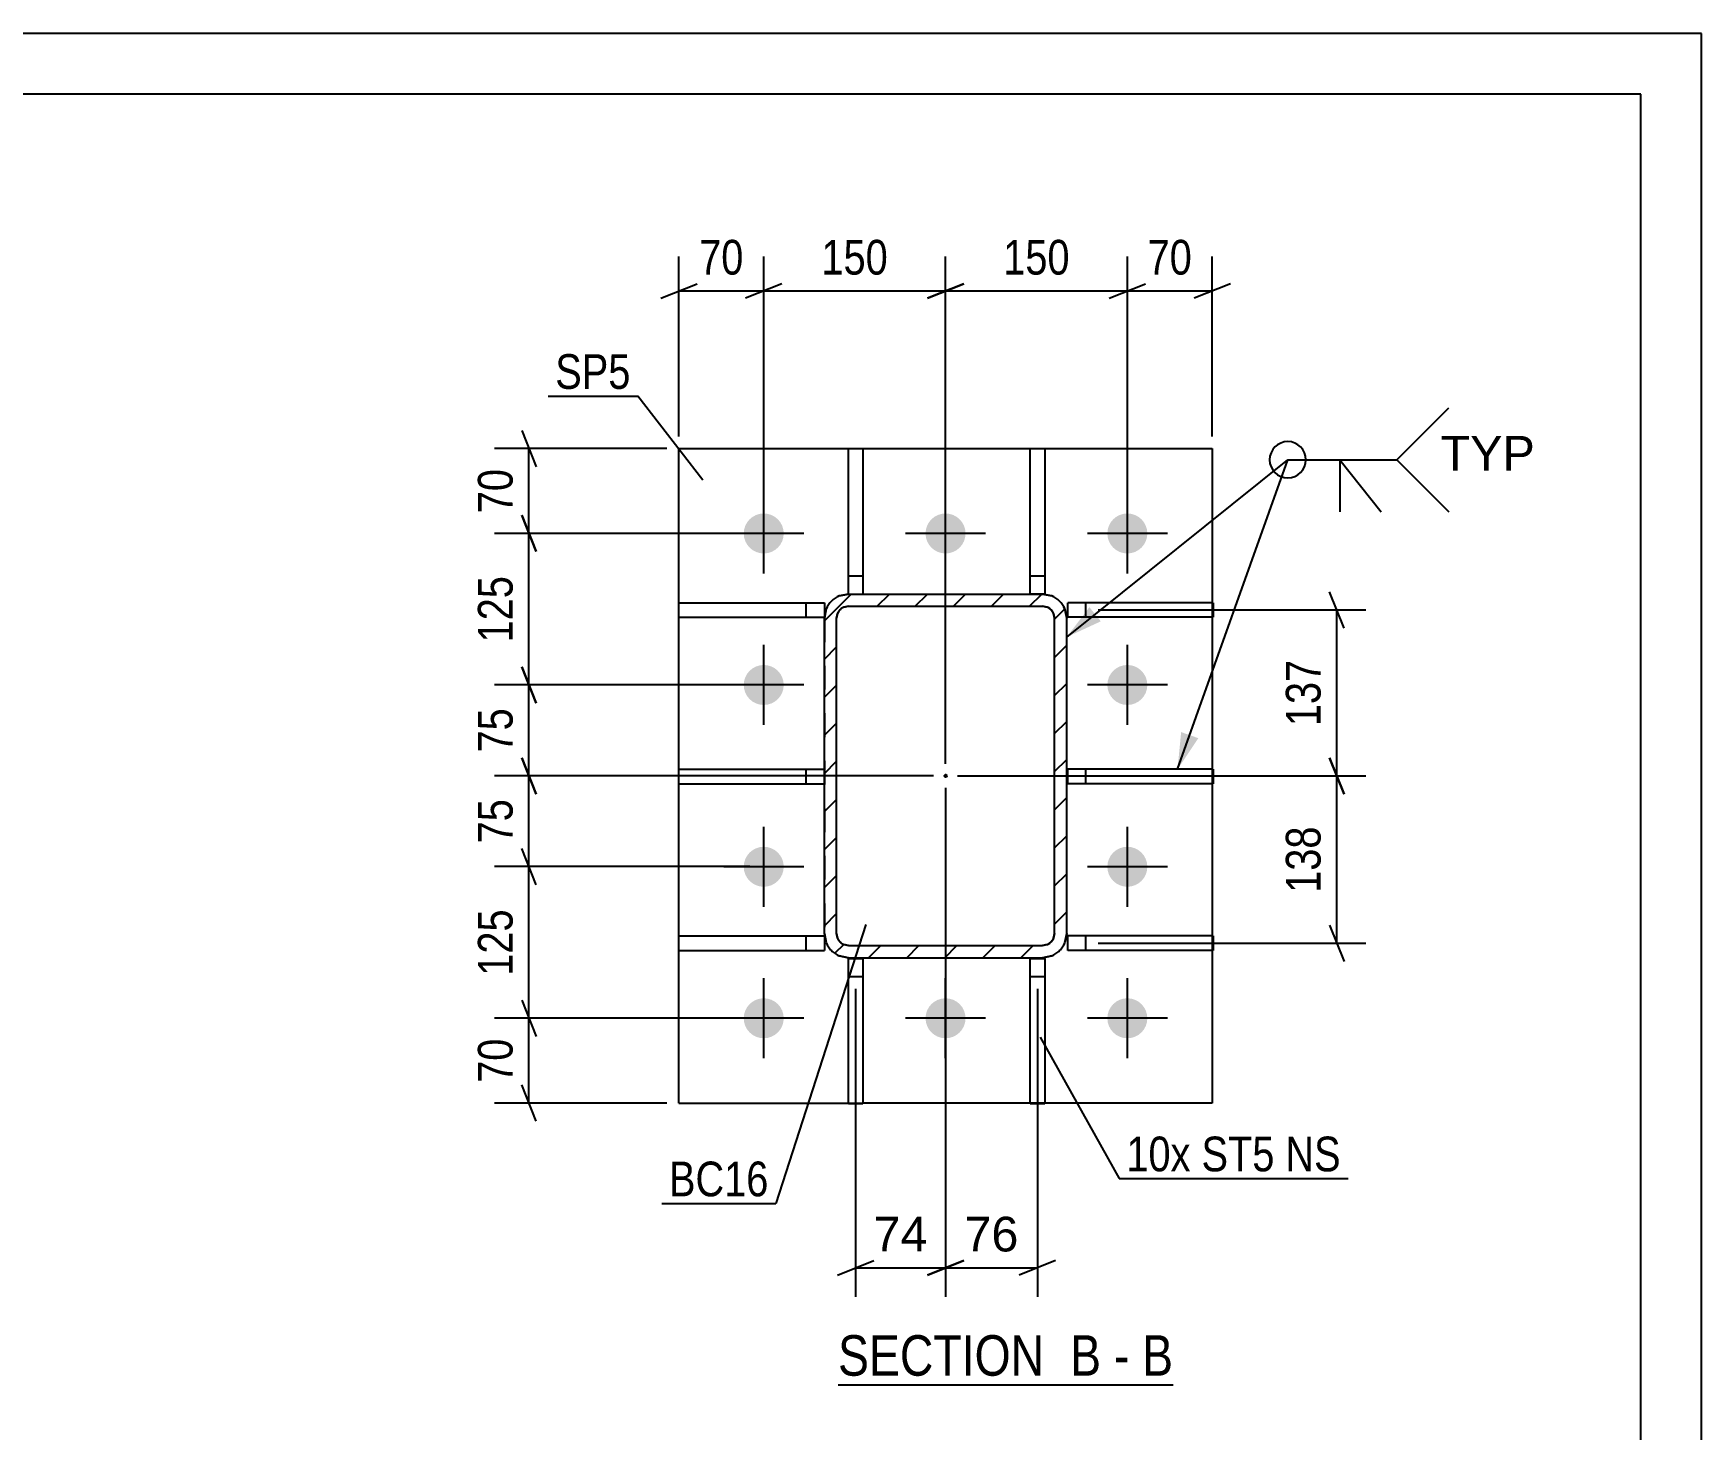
# Model space of a CAD drawing. Header units: millimetres. Extents: x -162 to 432, y -197 to 223.
# Drawn here: x 294.5 to 432.1, y 107.9 to 223.1 of the extents above; entities that cross this region are included whole.
import ezdxf

# ---------------------------------------------------------------- set-up
doc = ezdxf.new("R2010")
doc.units = ezdxf.units.MM
doc.linetypes.add('DXK_LINE_DOT2', pattern=[3.9198, 1.9599, -1.9599])
doc.linetypes.add('DXK_LINE_DOT3', pattern=[5.9187, 2.979, -0.9799, 0.9799, -0.9799])
doc.styles.add('Arial', font='ARIAL.TTF', dxfattribs={"height": 0.2})
doc.styles.add('Arial Narrow', font='ARIALN.TTF', dxfattribs={"height": 0.2})

# ---------------------------------------------------------------- blocks, each defined once
blk = doc.blocks.new('Unknown-284928118-1134')
at = {"color": 5, "linetype": 'Continuous'}
for p, q in [((432.12, 223.11), (-161.88, 223.11)), ((432.12, -196.89), (432.12, 223.11)), ((427.12, 218.11), (-156.88, 218.11)), ((427.12, -191.89), (427.12, 218.11))]:
    blk.add_line(p, q, dxfattribs=at)
blk = doc.blocks.new('Unknown-284928118-14 - 2183')
at = {"color": 6, "linetype": 'Continuous'}
blk.add_line((360.87, 111.61), (388.51, 111.61), dxfattribs=at)
at = {"color": 0, "linetype": 'Continuous'}
for points in [[(378.97, 112.36), (378.97, 115.86), (360.87, 115.86), (360.87, 112.36)], [(382.58, 112.36), (382.58, 115.86), (380.02, 115.86), (380.02, 112.36)], [(384.91, 112.36), (384.91, 115.86), (383.63, 115.86), (383.63, 112.36)], [(388.51, 112.36), (388.51, 115.86), (385.96, 115.86), (385.96, 112.36)]]:
    blk.add_wipeout(points, dxfattribs=at)
at = {"color": 7, "linetype": 'Continuous', "style": 'Arial Narrow'}
for s, p in [('SECTION ', (360.87, 112.36)), ('B', (380.02, 112.36)), ('B', (385.96, 112.36)), ('-', (383.63, 112.36))]:
    blk.add_text(s, height=3.34, dxfattribs=at).set_placement(p)
blk = doc.blocks.new('Part-284928118-2198 - 2183')
at = {"color": 2, "linetype": 'Continuous'}
for p, q in [((361.72, 176.85), (361.72, 188.85)), ((361.72, 188.85), (362.92, 188.85)), ((362.92, 188.85), (362.92, 176.85)), ((361.74, 176.85), (361.72, 176.85))]:
    blk.add_line(p, q, dxfattribs=at)
at = {"color": 7, "linetype": 'DXK_LINE_DOT2'}
for p, q in [((361.72, 178.35), (362.92, 178.35)), ((361.72, 176.85), (362.92, 176.85))]:
    blk.add_line(p, q, dxfattribs=at)
blk = doc.blocks.new('Part-284928118-2208 - 2183')
at = {"color": 2, "linetype": 'Continuous'}
for p, q in [((361.72, 134.79), (361.72, 146.79)), ((361.72, 146.79), (362.92, 146.79)), ((362.92, 146.79), (362.92, 134.79)), ((362.92, 134.79), (361.72, 134.79))]:
    blk.add_line(p, q, dxfattribs=at)
at = {"color": 7, "linetype": 'DXK_LINE_DOT2'}
blk.add_line((361.72, 145.29), (362.92, 145.29), dxfattribs=at)
blk = doc.blocks.new('Bolt-284928118-2192 - 2183')
at = {"linetype": 'Continuous'}
for points in [[(353.09, 181.85, -1), (356.39, 181.85, -1)], [(368.09, 181.85, -1), (371.39, 181.85, -1)], [(383.09, 181.85, -1), (386.39, 181.85, -1)], [(353.09, 169.35, -1), (356.39, 169.35, -1)], [(383.09, 169.35, -1), (386.39, 169.35, -1)], [(353.09, 154.35, -1), (356.39, 154.35, -1)], [(383.09, 154.35, -1), (386.39, 154.35, -1)], [(353.09, 141.85, -1), (356.39, 141.85, -1)], [(368.09, 141.85, -1), (371.39, 141.85, -1)], [(383.09, 141.85, -1), (386.39, 141.85, -1)]]:
    blk.add_hatch(color=1, dxfattribs=at).paths.add_polyline_path(points)
at = {"color": 1, "linetype": 'Continuous'}
for p, q in [((354.74, 178.55), (354.74, 185.15)), ((369.74, 178.55), (369.74, 185.15)), ((384.74, 178.55), (384.74, 185.15)), ((358.04, 181.85), (351.44, 181.85)), ((373.04, 181.85), (366.44, 181.85)), ((388.04, 181.85), (381.44, 181.85)), ((354.74, 166.05), (354.74, 172.65)), ((384.74, 166.05), (384.74, 172.65)), ((358.04, 169.35), (351.44, 169.35)), ((388.04, 169.35), (381.44, 169.35)), ((354.74, 151.05), (354.74, 157.65)), ((384.74, 151.05), (384.74, 157.65)), ((358.04, 154.35), (351.44, 154.35)), ((388.04, 154.35), (381.44, 154.35)), ((354.74, 138.55), (354.74, 145.15)), ((369.74, 138.55), (369.74, 145.15)), ((384.74, 138.55), (384.74, 145.15)), ((358.04, 141.85), (351.44, 141.85)), ((373.04, 141.85), (366.44, 141.85)), ((388.04, 141.85), (381.44, 141.85))]:
    blk.add_line(p, q, dxfattribs=at)
blk = doc.blocks.new('Part-284928118-2203 - 2183')
at = {"color": 2, "linetype": 'Continuous'}
for p, q in [((376.72, 176.85), (376.72, 188.85)), ((376.72, 188.85), (377.92, 188.85)), ((377.92, 188.85), (377.92, 176.85)), ((377.92, 176.85), (377.74, 176.85))]:
    blk.add_line(p, q, dxfattribs=at)
at = {"color": 7, "linetype": 'DXK_LINE_DOT2'}
for p, q in [((376.72, 178.35), (377.92, 178.35)), ((377.74, 176.85), (376.72, 176.85))]:
    blk.add_line(p, q, dxfattribs=at)
blk = doc.blocks.new('Part-284928118-2213 - 2183')
at = {"color": 2, "linetype": 'Continuous'}
for p, q in [((376.72, 134.79), (376.72, 146.79)), ((376.72, 146.79), (377.92, 146.79)), ((377.92, 146.79), (377.92, 134.79)), ((377.92, 134.79), (376.72, 134.79))]:
    blk.add_line(p, q, dxfattribs=at)
at = {"color": 7, "linetype": 'DXK_LINE_DOT2'}
blk.add_line((376.72, 145.29), (377.92, 145.29), dxfattribs=at)
blk = doc.blocks.new('Part-284928118-2218 - 2183')
at = {"color": 2, "linetype": 'Continuous'}
for p, q in [((391.82, 148.64), (379.82, 148.64)), ((379.82, 147.44), (379.82, 148.64)), ((391.82, 147.44), (379.82, 147.44)), ((391.82, 148.64), (391.82, 147.44))]:
    blk.add_line(p, q, dxfattribs=at)
at = {"color": 7, "linetype": 'DXK_LINE_DOT2'}
blk.add_line((381.32, 147.44), (381.32, 148.64), dxfattribs=at)
blk = doc.blocks.new('Part-284928118-2223 - 2183')
at = {"color": 2, "linetype": 'Continuous'}
for p, q in [((391.82, 176.14), (379.82, 176.14)), ((379.82, 174.94), (379.82, 176.14)), ((391.82, 174.94), (379.82, 174.94)), ((391.82, 176.14), (391.82, 174.94))]:
    blk.add_line(p, q, dxfattribs=at)
at = {"color": 7, "linetype": 'DXK_LINE_DOT2'}
blk.add_line((381.32, 174.94), (381.32, 176.14), dxfattribs=at)
blk = doc.blocks.new('Part-284928118-2228 - 2183')
at = {"color": 2, "linetype": 'Continuous'}
for p, q in [((391.82, 162.39), (379.82, 162.39)), ((379.82, 161.19), (379.82, 162.39)), ((391.82, 161.19), (379.82, 161.19)), ((391.82, 162.39), (391.82, 161.19))]:
    blk.add_line(p, q, dxfattribs=at)
at = {"color": 7, "linetype": 'DXK_LINE_DOT2'}
blk.add_line((381.32, 161.19), (381.32, 162.39), dxfattribs=at)
blk = doc.blocks.new('Part-284928118-2233 - 2183')
at = {"color": 2, "linetype": 'Continuous'}
for p, q in [((347.74, 147.44), (347.74, 148.64)), ((347.74, 148.64), (359.74, 148.64)), ((347.74, 147.44), (359.74, 147.44)), ((359.74, 148.64), (359.74, 147.44))]:
    blk.add_line(p, q, dxfattribs=at)
at = {"color": 7, "linetype": 'DXK_LINE_DOT2'}
blk.add_line((358.24, 147.44), (358.24, 148.64), dxfattribs=at)
blk = doc.blocks.new('Part-284928118-2238 - 2183')
at = {"color": 2, "linetype": 'Continuous'}
for p, q in [((347.74, 174.94), (347.74, 176.14)), ((347.74, 176.14), (359.74, 176.14)), ((347.74, 174.94), (359.74, 174.94)), ((359.74, 176.14), (359.74, 174.94))]:
    blk.add_line(p, q, dxfattribs=at)
at = {"color": 7, "linetype": 'DXK_LINE_DOT2'}
blk.add_line((358.24, 174.94), (358.24, 176.14), dxfattribs=at)
blk = doc.blocks.new('Part-284928118-2243 - 2183')
at = {"color": 2, "linetype": 'Continuous'}
for p, q in [((347.74, 161.19), (347.74, 162.39)), ((347.74, 162.39), (359.74, 162.39)), ((347.74, 161.19), (359.74, 161.19))]:
    blk.add_line(p, q, dxfattribs=at)
at = {"color": 7, "linetype": 'DXK_LINE_DOT2'}
for p, q in [((358.24, 161.19), (358.24, 162.39)), ((359.74, 162.39), (359.74, 161.19))]:
    blk.add_line(p, q, dxfattribs=at)
blk = doc.blocks.new('Part-284928118-2280 - 2183')
at = {"linetype": 'Continuous'}
h = blk.add_hatch(dxfattribs=at)
h.set_pattern_fill('', scale=0.7, style=0, pattern_type=0)
h.set_pattern_definition([(45, (379.5877, 175.6182), (-1.57154, 1.57154), [])])
h.paths.add_polyline_path([(379.74, 174.85), (379.59, 175.62), (379.15, 176.27), (378.51, 176.7), (377.74, 176.85), (361.74, 176.85), (360.97, 176.7), (360.33, 176.27), (359.89, 175.62), (359.74, 174.85), (359.74, 148.85), (359.89, 148.09), (360.33, 147.44), (360.97, 147.01), (361.74, 146.85), (377.74, 146.85), (378.51, 147.01), (379.15, 147.44), (379.59, 148.09), (379.74, 148.85)])
h.paths.add_polyline_path([(378.66, 148.47), (378.45, 148.15), (378.12, 147.93), (377.74, 147.85), (361.74, 147.85), (361.36, 147.93), (361.03, 148.15), (360.82, 148.47), (360.74, 148.85), (360.74, 174.85), (360.82, 175.24), (361.03, 175.56), (361.36, 175.78), (361.74, 175.85), (377.74, 175.85), (378.12, 175.78), (378.45, 175.56), (378.66, 175.24), (378.74, 174.85), (378.74, 148.85)])
blk.add_hatch(color=246, dxfattribs=at).paths.add_polyline_path([(369.74, 161.75, -1), (369.74, 161.95, -1)])
at = {"color": 7, "linetype": 'DXK_LINE_DOT2'}
for p, q in [((360.97, 176.7), (361.74, 176.85)), ((361.74, 176.85), (377.74, 176.85)), ((377.74, 176.85), (378.51, 176.7)), ((359.74, 174.85), (359.89, 175.62)), ((359.74, 174.85), (359.74, 148.85)), ((360.82, 175.24), (360.74, 174.85)), ((360.74, 148.85), (360.74, 174.85)), ((361.74, 175.85), (361.36, 175.78)), ((361.74, 175.85), (377.74, 175.85)), ((378.12, 175.78), (377.74, 175.85)), ((378.74, 174.85), (378.66, 175.24)), ((378.74, 148.85), (378.74, 174.85)), ((379.59, 175.62), (379.74, 174.85)), ((379.74, 148.85), (379.74, 174.85)), ((359.89, 148.09), (359.74, 148.85)), ((360.74, 148.85), (360.82, 148.47)), ((378.66, 148.47), (378.74, 148.85)), ((379.74, 148.85), (379.59, 148.09)), ((361.36, 147.93), (361.74, 147.85)), ((361.74, 147.85), (377.74, 147.85)), ((377.74, 147.85), (378.12, 147.93)), ((361.74, 146.85), (360.97, 147.01)), ((361.74, 146.85), (377.74, 146.85)), ((378.51, 147.01), (377.74, 146.85))]:
    blk.add_line(p, q, dxfattribs=at)
at = {"color": 2, "linetype": 'Continuous'}
for p, q in [((361.74, 176.85), (360.97, 176.7)), ((361.74, 176.85), (377.74, 176.85)), ((378.51, 176.7), (377.74, 176.85)), ((359.89, 175.62), (359.74, 174.85)), ((359.74, 148.85), (359.74, 174.85)), ((360.74, 174.85), (360.82, 175.24)), ((360.74, 148.85), (360.74, 174.85)), ((361.36, 175.78), (361.74, 175.85)), ((361.74, 175.85), (377.74, 175.85)), ((377.74, 175.85), (378.12, 175.78)), ((378.66, 175.24), (378.74, 174.85)), ((378.74, 148.85), (378.74, 174.85)), ((379.74, 174.85), (379.59, 175.62)), ((379.74, 148.85), (379.74, 174.85)), ((359.74, 148.85), (359.89, 148.09)), ((360.82, 148.47), (360.74, 148.85)), ((378.74, 148.85), (378.66, 148.47)), ((379.59, 148.09), (379.74, 148.85)), ((361.74, 147.85), (361.36, 147.93)), ((361.74, 147.85), (377.74, 147.85)), ((378.12, 147.93), (377.74, 147.85)), ((360.97, 147.01), (361.74, 146.85)), ((361.74, 146.85), (377.74, 146.85)), ((377.74, 146.85), (378.51, 147.01))]:
    blk.add_line(p, q, dxfattribs=at)
at = {"color": 7, "linetype": 'DXK_LINE_DOT3'}
blk.add_line((369.74, 161.85), (369.74, 161.85), dxfattribs=at)
at = {"color": 246, "linetype": 'DXK_LINE_DOT2'}
blk.add_line((369.74, 161.85), (369.74, 161.85), dxfattribs=at)
at = {"color": 246, "linetype": 'Continuous'}
blk.add_circle((369.74, 161.85), 0.1, dxfattribs=at)
at = {"color": 7, "linetype": 'DXK_LINE_DOT2'}
for centre, radius, start, end in [((361.74, 174.85), 2, 112.5, 157.5), ((377.74, 174.85), 2, 22.5, 67.5), ((361.74, 174.85), 1, 112.5, 157.5), ((377.74, 174.85), 1, 22.5, 67.5), ((361.74, 148.85), 2, 202.5, 247.5), ((361.74, 148.85), 1, 202.5, 247.5), ((377.74, 148.85), 1, 292.5, 337.5), ((377.74, 148.85), 2, 292.5, 337.5)]:
    blk.add_arc(centre, radius, start, end, dxfattribs=at)
at = {"color": 2, "linetype": 'Continuous'}
for centre, radius, start, end in [((361.74, 174.85), 2, 112.5, 157.5), ((377.74, 174.85), 2, 22.5, 67.5), ((361.74, 174.85), 1, 112.5, 157.5), ((377.74, 174.85), 1, 22.5, 67.5), ((361.74, 148.85), 2, 202.5, 247.5), ((361.74, 148.85), 1, 202.5, 247.5), ((377.74, 148.85), 1, 292.5, 337.5), ((377.74, 148.85), 2, 292.5, 337.5)]:
    blk.add_arc(centre, radius, start, end, dxfattribs=at)
blk = doc.blocks.new('Part-284928118-2301 - 2183')
at = {"color": 2, "linetype": 'Continuous'}
for p, q in [((347.74, 134.85), (347.74, 188.85)), ((347.74, 188.85), (391.74, 188.85)), ((391.74, 188.85), (391.74, 176.14)), ((391.74, 174.94), (391.74, 162.39)), ((391.74, 161.19), (391.74, 148.64)), ((391.74, 147.44), (391.74, 134.85)), ((347.74, 134.85), (361.72, 134.85)), ((376.72, 134.85), (362.92, 134.85)), ((391.74, 134.85), (377.92, 134.85))]:
    blk.add_line(p, q, dxfattribs=at)
at = {"color": 7, "linetype": 'DXK_LINE_DOT2'}
for p, q in [((391.74, 176.14), (391.74, 174.94)), ((391.74, 162.39), (391.74, 161.19)), ((391.74, 148.64), (391.74, 147.44)), ((361.72, 134.85), (362.92, 134.85)), ((377.92, 134.85), (376.72, 134.85))]:
    blk.add_line(p, q, dxfattribs=at)
blk = doc.blocks.new('StraightDimension-284928118-2347 - 2183')
at = {"color": 7, "linetype": 'Continuous'}
for p, q in [((347.74, 189.85), (347.74, 204.71)), ((354.74, 182.85), (354.74, 204.71)), ((346.24, 201.26), (349.24, 202.46)), ((356.24, 202.46), (353.24, 201.26)), ((347.74, 201.86), (354.74, 201.86))]:
    blk.add_line(p, q, dxfattribs=at)
at = {"color": 0}
blk.add_wipeout([(353.67, 202.61), (353.67, 206.81), (348.81, 206.81), (348.81, 202.61)], dxfattribs=at)
at = {"color": 3, "style": 'Arial Narrow'}
blk.add_text('70', height=2.863, dxfattribs=at).set_placement((349.41, 203.21))
blk = doc.blocks.new('StraightDimension-284928118-2357 - 2183')
at = {"color": 7, "linetype": 'Continuous'}
for p, q in [((384.74, 182.85), (384.74, 204.71)), ((391.74, 189.85), (391.74, 204.71)), ((383.24, 201.26), (386.24, 202.46)), ((393.24, 202.46), (390.24, 201.26)), ((384.74, 201.86), (391.74, 201.86))]:
    blk.add_line(p, q, dxfattribs=at)
at = {"color": 0}
blk.add_wipeout([(390.67, 202.61), (390.67, 206.81), (385.81, 206.81), (385.81, 202.61)], dxfattribs=at)
at = {"color": 3, "style": 'Arial Narrow'}
blk.add_text('70', height=2.863, dxfattribs=at).set_placement((386.41, 203.21))
blk = doc.blocks.new('StraightDimension-284928118-2367 - 2183')
at = {"color": 7, "linetype": 'Continuous'}
for p, q in [((369.74, 162.85), (369.74, 204.71)), ((384.74, 182.85), (384.74, 204.71)), ((371.24, 202.46), (368.24, 201.26)), ((383.24, 201.26), (386.24, 202.46)), ((369.74, 201.86), (384.74, 201.86))]:
    blk.add_line(p, q, dxfattribs=at)
at = {"color": 0}
blk.add_wipeout([(380.58, 202.61), (380.58, 206.81), (373.9, 206.81), (373.9, 202.61)], dxfattribs=at)
at = {"color": 3, "style": 'Arial Narrow'}
blk.add_text('150', height=2.863, dxfattribs=at).set_placement((374.5, 203.21))
blk = doc.blocks.new('StraightDimension-284928118-2378 - 2183')
at = {"color": 7, "linetype": 'Continuous'}
for p, q in [((354.74, 182.85), (354.74, 204.71)), ((369.74, 162.85), (369.74, 204.71)), ((356.24, 202.46), (353.24, 201.26)), ((368.24, 201.26), (371.24, 202.46)), ((354.74, 201.86), (369.74, 201.86))]:
    blk.add_line(p, q, dxfattribs=at)
at = {"color": 0}
blk.add_wipeout([(365.58, 202.61), (365.58, 206.81), (358.9, 206.81), (358.9, 202.61)], dxfattribs=at)
at = {"color": 3, "style": 'Arial Narrow'}
blk.add_text('150', height=2.863, dxfattribs=at).set_placement((359.5, 203.21))
blk = doc.blocks.new('StraightDimension-284928118-2390 - 2183')
at = {"color": 7, "linetype": 'Continuous'}
for p, q in [((334.77, 190.35), (335.97, 187.35)), ((346.74, 188.85), (332.52, 188.85)), ((335.37, 181.85), (335.37, 188.85)), ((335.97, 180.35), (334.77, 183.35)), ((353.74, 181.85), (332.52, 181.85))]:
    blk.add_line(p, q, dxfattribs=at)
at = {"color": 0}
blk.add_wipeout([(334.62, 187.78), (330.42, 187.78), (330.42, 182.92), (334.62, 182.92)], dxfattribs=at)
at = {"color": 3, "style": 'Arial Narrow'}
blk.add_text('70', height=2.863, rotation=90.0002, dxfattribs=at).set_placement((334.02, 183.52))
blk = doc.blocks.new('StraightDimension-284928118-2391 - 2183')
at = {"color": 7, "linetype": 'Continuous'}
for p, q in [((334.77, 183.35), (335.97, 180.35)), ((353.74, 181.85), (332.52, 181.85)), ((335.37, 169.36), (335.37, 181.85)), ((335.97, 167.86), (334.77, 170.86)), ((353.58, 169.36), (332.52, 169.36))]:
    blk.add_line(p, q, dxfattribs=at)
at = {"color": 0}
blk.add_wipeout([(334.62, 178.95), (330.42, 178.95), (330.42, 172.26), (334.62, 172.26)], dxfattribs=at)
at = {"color": 3, "style": 'Arial Narrow'}
blk.add_text('125', height=2.863, rotation=90.0002, dxfattribs=at).set_placement((334.02, 172.86))
blk = doc.blocks.new('StraightDimension-284928118-2392 - 2183')
at = {"color": 7, "linetype": 'Continuous'}
for p, q in [((334.77, 170.86), (335.97, 167.86)), ((353.58, 169.36), (332.52, 169.36)), ((335.37, 161.85), (335.37, 169.36)), ((335.97, 160.35), (334.77, 163.35)), ((368.74, 161.85), (332.52, 161.85))]:
    blk.add_line(p, q, dxfattribs=at)
at = {"color": 0}
blk.add_wipeout([(334.62, 168.03), (330.42, 168.03), (330.42, 163.18), (334.62, 163.18)], dxfattribs=at)
at = {"color": 3, "style": 'Arial Narrow'}
blk.add_text('75', height=2.863, rotation=90.0002, dxfattribs=at).set_placement((334.02, 163.78))
blk = doc.blocks.new('StraightDimension-284928118-2393 - 2183')
at = {"color": 7, "linetype": 'Continuous'}
for p, q in [((334.77, 163.35), (335.97, 160.35)), ((368.74, 161.85), (332.52, 161.85)), ((335.37, 154.36), (335.37, 161.85)), ((335.97, 152.86), (334.77, 155.86)), ((353.58, 154.36), (332.52, 154.36))]:
    blk.add_line(p, q, dxfattribs=at)
at = {"color": 0}
blk.add_wipeout([(334.62, 160.53), (330.42, 160.53), (330.42, 155.68), (334.62, 155.68)], dxfattribs=at)
at = {"color": 3, "style": 'Arial Narrow'}
blk.add_text('75', height=2.863, rotation=90.0002, dxfattribs=at).set_placement((334.02, 156.28))
blk = doc.blocks.new('StraightDimension-284928118-2394 - 2183')
at = {"color": 7, "linetype": 'Continuous'}
for p, q in [((335.97, 152.86), (334.77, 155.86)), ((353.58, 154.36), (332.52, 154.36)), ((335.37, 141.85), (335.37, 154.36)), ((334.77, 143.35), (335.97, 140.35)), ((353.74, 141.85), (332.52, 141.85))]:
    blk.add_line(p, q, dxfattribs=at)
at = {"color": 0}
blk.add_wipeout([(334.62, 151.45), (330.42, 151.45), (330.42, 144.76), (334.62, 144.76)], dxfattribs=at)
at = {"color": 3, "style": 'Arial Narrow'}
blk.add_text('125', height=2.863, rotation=90.0002, dxfattribs=at).set_placement((334.02, 145.36))
blk = doc.blocks.new('StraightDimension-284928118-2395 - 2183')
at = {"color": 7, "linetype": 'Continuous'}
for p, q in [((334.77, 143.35), (335.97, 140.35)), ((353.74, 141.85), (332.52, 141.85)), ((335.37, 134.85), (335.37, 141.85)), ((335.97, 133.35), (334.77, 136.35)), ((346.74, 134.85), (332.52, 134.85))]:
    blk.add_line(p, q, dxfattribs=at)
at = {"color": 0}
blk.add_wipeout([(334.62, 140.78), (330.42, 140.78), (330.42, 135.92), (334.62, 135.92)], dxfattribs=at)
at = {"color": 3, "style": 'Arial Narrow'}
blk.add_text('70', height=2.863, rotation=90.0002, dxfattribs=at).set_placement((334.02, 136.52))
blk = doc.blocks.new('StraightDimension-284928118-7437 - 2183')
at = {"color": 7, "linetype": 'Continuous'}
for p, q in [((369.74, 160.85), (369.74, 118.86)), ((377.32, 144.29), (377.32, 118.86)), ((368.24, 120.66), (371.24, 121.86)), ((369.74, 121.26), (377.32, 121.26)), ((378.82, 121.86), (375.82, 120.66))]:
    blk.add_line(p, q, dxfattribs=at)
at = {"color": 0}
blk.add_wipeout([(376.35, 122.01), (376.35, 126.21), (370.7, 126.21), (370.7, 122.01)], dxfattribs=at)
at = {"color": 3, "style": 'Arial'}
blk.add_text('76', height=2.865, dxfattribs=at).set_placement((371.3, 122.61))
blk = doc.blocks.new('StraightDimension-284928118-2497 - 2183')
at = {"color": 7, "linetype": 'Continuous'}
for p, q in [((402.63, 174.04), (401.43, 177.04)), ((382.32, 175.54), (404.43, 175.54)), ((402.03, 161.85), (402.03, 175.54)), ((401.43, 163.35), (402.63, 160.35)), ((370.74, 161.85), (404.43, 161.85))]:
    blk.add_line(p, q, dxfattribs=at)
at = {"color": 0}
blk.add_wipeout([(401.28, 172.04), (397.08, 172.04), (397.08, 165.35), (401.28, 165.35)], dxfattribs=at)
at = {"color": 3, "style": 'Arial Narrow'}
blk.add_text('137', height=2.863, rotation=90.0002, dxfattribs=at).set_placement((400.68, 165.95))
blk = doc.blocks.new('StraightDimension-284928118-2504 - 2183')
at = {"color": 7, "linetype": 'Continuous'}
for p, q in [((402.63, 160.35), (401.43, 163.35)), ((370.74, 161.85), (404.43, 161.85)), ((402.03, 148.04), (402.03, 161.85)), ((401.43, 149.54), (402.63, 146.54)), ((382.32, 148.04), (404.43, 148.04))]:
    blk.add_line(p, q, dxfattribs=at)
at = {"color": 0}
blk.add_wipeout([(401.28, 158.29), (397.08, 158.29), (397.08, 151.6), (401.28, 151.6)], dxfattribs=at)
at = {"color": 3, "style": 'Arial Narrow'}
blk.add_text('138', height=2.863, rotation=90.0002, dxfattribs=at).set_placement((400.68, 152.2))
blk = doc.blocks.new('StraightDimension-284928118-7438 - 2183')
at = {"color": 7, "linetype": 'Continuous'}
for p, q in [((369.74, 160.85), (369.74, 118.86)), ((362.32, 144.29), (362.32, 118.86)), ((360.82, 120.66), (363.82, 121.86)), ((362.32, 121.26), (369.74, 121.26)), ((371.24, 121.86), (368.24, 120.66))]:
    blk.add_line(p, q, dxfattribs=at)
at = {"color": 0}
blk.add_wipeout([(368.85, 122.01), (368.85, 126.21), (363.2, 126.21), (363.2, 122.01)], dxfattribs=at)
at = {"color": 3, "style": 'Arial'}
blk.add_text('74', height=2.865, dxfattribs=at).set_placement((363.8, 122.61))
blk = doc.blocks.new('Mark-284928118-2297 - 2183')
at = {"color": 0}
blk.add_wipeout([(343.75, 193.78), (343.75, 196.78), (337.54, 196.78), (337.54, 193.78)], dxfattribs=at)
blk.add_wipeout([(343.75, 193.78), (343.75, 196.78), (337.54, 196.78), (337.54, 193.78)], dxfattribs=at)
at = {"color": 30, "linetype": 'Continuous'}
for p in [(336.94, 193.18), (349.72, 186.26)]:
    blk.add_line(p, (344.35, 193.18), dxfattribs=at)
at = {"color": 3, "style": 'Arial Narrow'}
blk.add_text('SP5', height=2.863, dxfattribs=at).set_placement((337.54, 193.78))
blk = doc.blocks.new('Mark-284928118-2276 - 2183')
at = {"color": 0}
blk.add_wipeout([(355.14, 127.16), (355.14, 130.16), (346.92, 130.16), (346.92, 127.16)], dxfattribs=at)
blk.add_wipeout([(355.14, 127.16), (355.14, 130.16), (346.92, 130.16), (346.92, 127.16)], dxfattribs=at)
at = {"color": 30, "linetype": 'Continuous'}
for p in [(363.15, 149.6), (346.32, 126.56)]:
    blk.add_line(p, (355.74, 126.56), dxfattribs=at)
at = {"color": 3, "style": 'Arial Narrow'}
blk.add_text('BC16', height=2.863, dxfattribs=at).set_placement((346.92, 127.16))
blk = doc.blocks.new('WeldMark-284928118-2511 - 2183')
at = {"linetype": 'Continuous'}
for points in [[(382.55, 174.6), (379.74, 173.3), (381.61, 175.77)], [(390.6, 164.96), (388.88, 162.39), (389.18, 165.46)]]:
    blk.add_hatch(color=30, dxfattribs=at).paths.add_polyline_path(points)
at = {"color": 30, "linetype": 'Continuous'}
for p, q in [((379.74, 173.3), (397.98, 187.93)), ((388.88, 162.39), (397.98, 187.93)), ((397.98, 187.93), (406.98, 187.93))]:
    blk.add_line(p, q, dxfattribs=at)
at = {"color": 3, "linetype": 'Continuous'}
for q in [(405.69, 183.64), (402.27, 183.64)]:
    blk.add_line((402.27, 187.93), q, dxfattribs=at)
for start, end in [(90, 270), (270, 90)]:
    blk.add_arc((397.98, 187.93), 1.5, start, end, dxfattribs=at)
at = {"color": 0, "linetype": 'Continuous'}
blk.add_wipeout([(418.36, 187.03), (418.36, 190.03), (410.58, 190.03), (410.58, 187.03)], dxfattribs=at)
blk.add_wipeout([(418.36, 187.03), (418.36, 190.03), (410.58, 190.03), (410.58, 187.03)], dxfattribs=at)
at = {"color": 3, "linetype": 'Continuous'}
for q in [(411.27, 192.21), (411.27, 183.64)]:
    blk.add_line((406.98, 187.93), q, dxfattribs=at)
at = {"color": 3, "linetype": 'Continuous', "style": 'Arial'}
blk.add_text('TYP', height=2.865, dxfattribs=at).set_placement((410.58, 187.03))
blk = doc.blocks.new('MarkSet-284928118-2560 - 2183')
at = {"color": 0}
for points in [[(389.96, 129.22), (389.96, 132.22), (384.66, 132.22), (384.66, 129.22)], [(396.88, 129.22), (396.88, 132.22), (390.86, 132.22), (390.86, 129.22)], [(402.35, 129.22), (402.35, 132.22), (397.78, 132.22), (397.78, 129.22)]]:
    blk.add_wipeout(points, dxfattribs=at)
for points in [[(389.96, 129.22), (389.96, 132.22), (384.66, 132.22), (384.66, 129.22)], [(396.88, 129.22), (396.88, 132.22), (390.86, 132.22), (390.86, 129.22)], [(402.35, 129.22), (402.35, 132.22), (397.78, 132.22), (397.78, 129.22)]]:
    blk.add_wipeout(points, dxfattribs=at)
at = {"color": 30, "linetype": 'Continuous'}
for p, q in [((377.54, 140.3), (384.06, 128.62)), ((384.06, 128.62), (402.95, 128.62))]:
    blk.add_line(p, q, dxfattribs=at)
at = {"color": 3, "style": 'Arial Narrow'}
for s, p in [('10x', (384.66, 129.22)), ('ST5', (390.86, 129.22)), ('NS', (397.78, 129.22))]:
    blk.add_text(s, height=2.863, dxfattribs=at).set_placement(p)

msp = doc.modelspace()

# ---------------------------------------------------------------- block references
for name in ['Unknown-284928118-1134', 'Part-284928118-2301 - 2183', 'Part-284928118-2198 - 2183', 'Part-284928118-2203 - 2183', 'Bolt-284928118-2192 - 2183', 'Part-284928118-2280 - 2183', 'Part-284928118-2238 - 2183', 'Part-284928118-2223 - 2183', 'Part-284928118-2243 - 2183', 'Part-284928118-2228 - 2183', 'Part-284928118-2233 - 2183', 'Part-284928118-2218 - 2183', 'Part-284928118-2208 - 2183', 'Part-284928118-2213 - 2183']:
    msp.add_blockref(name, (0, 0))

# ---------------------------------------------------------------- next in the draw order: block references
for name in ['StraightDimension-284928118-2347 - 2183', 'StraightDimension-284928118-2357 - 2183', 'Unknown-284928118-14 - 2183']:
    msp.add_blockref(name, (0, 0))

# ---------------------------------------------------------------- next in the draw order: block references
msp.add_blockref('StraightDimension-284928118-2367 - 2183', (0, 0))

# ---------------------------------------------------------------- next in the draw order: block references
msp.add_blockref('StraightDimension-284928118-2378 - 2183', (0, 0))

# ---------------------------------------------------------------- next in the draw order: block references
msp.add_blockref('StraightDimension-284928118-2390 - 2183', (0, 0))

# ---------------------------------------------------------------- next in the draw order: block references
for name in ['Mark-284928118-2297 - 2183', 'StraightDimension-284928118-2391 - 2183']:
    msp.add_blockref(name, (0, 0))

# ---------------------------------------------------------------- next in the draw order: block references
msp.add_blockref('StraightDimension-284928118-2392 - 2183', (0, 0))

# ---------------------------------------------------------------- next in the draw order: block references
msp.add_blockref('StraightDimension-284928118-2393 - 2183', (0, 0))

# ---------------------------------------------------------------- next in the draw order: block references
for name in ['StraightDimension-284928118-7437 - 2183', 'StraightDimension-284928118-2394 - 2183']:
    msp.add_blockref(name, (0, 0))

# ---------------------------------------------------------------- next in the draw order: block references
for name in ['StraightDimension-284928118-2497 - 2183', 'StraightDimension-284928118-2395 - 2183', 'MarkSet-284928118-2560 - 2183']:
    msp.add_blockref(name, (0, 0))

# ---------------------------------------------------------------- next in the draw order: block references
msp.add_blockref('StraightDimension-284928118-2504 - 2183', (0, 0))

# ---------------------------------------------------------------- next in the draw order: block references
for name in ['WeldMark-284928118-2511 - 2183', 'StraightDimension-284928118-7438 - 2183']:
    msp.add_blockref(name, (0, 0))

# ---------------------------------------------------------------- next in the draw order: block references
msp.add_blockref('Mark-284928118-2276 - 2183', (0, 0))

doc.saveas('drawing.dxf')
